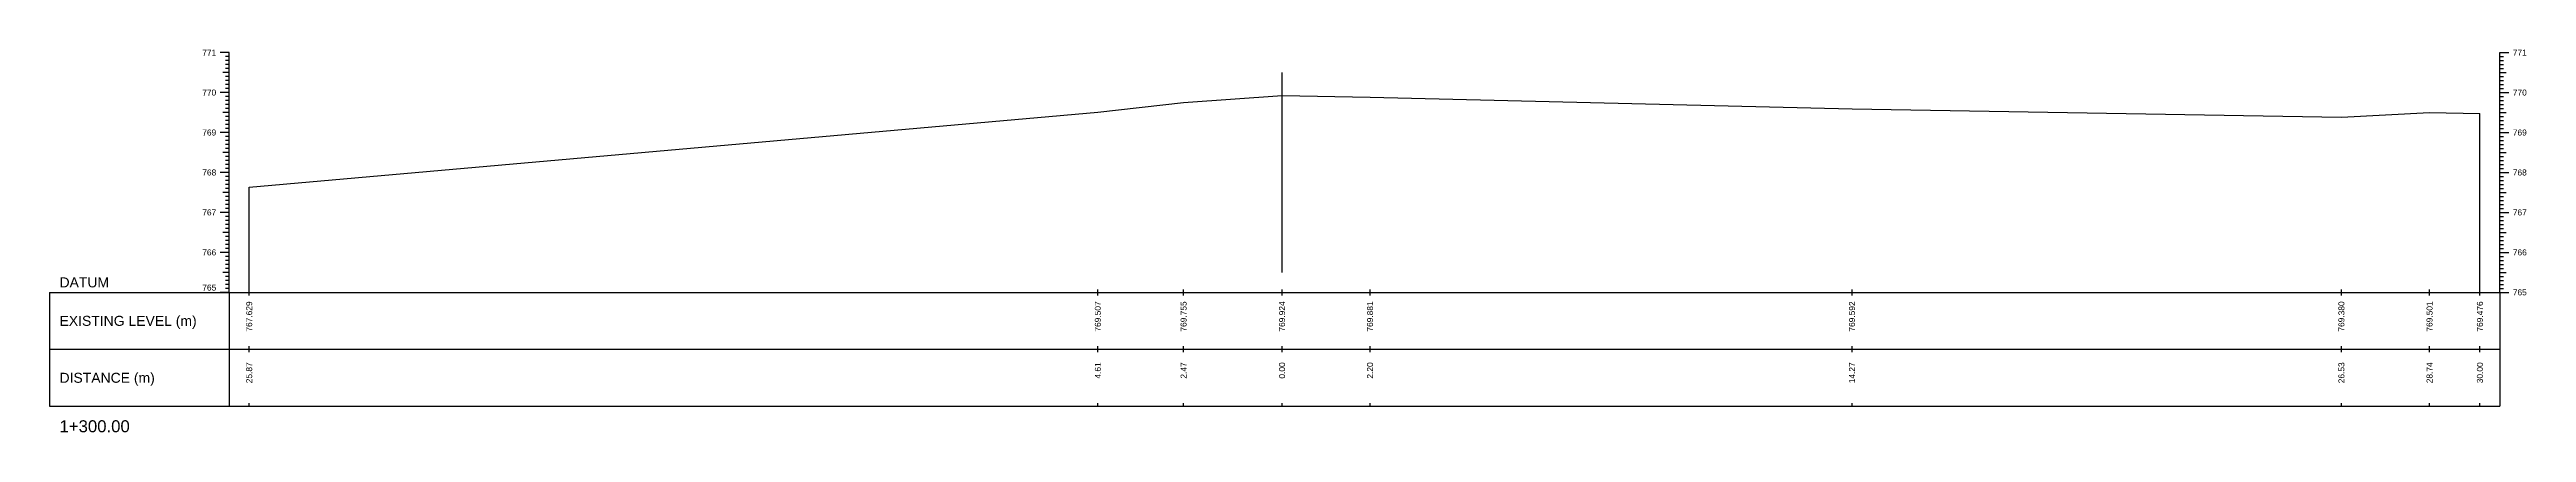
# Model space of a CAD drawing. Header units: millimetres. Extents: x 505 to 14020, y 627 to 6964.
# Drawn here: x 10180 to 10801, y 5724 to 5820 of the extents above; entities that cross this region are included whole.
import ezdxf
from ezdxf.enums import TextEntityAlignment as Align

# ---------------------------------------------------------------- set-up
doc = ezdxf.new("R2010")
doc.units = ezdxf.units.MM
for name, color, linetype in [('CL', 4, 'Continuous'), ('CS_Drawing', 7, 'Continuous'), ('GL', 3, 'Continuous')]:
    doc.layers.add(name, color=color, linetype=linetype)
doc.styles.get("Standard").update_dxf_attribs({"font": 'arial.ttf'})

msp = doc.modelspace()

# ---------------------------------------------------------------- linework, layer by layer
at = {"layer": 'CL', "ltscale": 10}
msp.add_line((10488.911, 5764.421), (10488.911, 5814.421), dxfattribs=at)
at = {"layer": 'CS_Drawing'}
for p, q in [((10225.211, 5819.421), (10222.961, 5819.421)), ((10225.211, 5819.421), (10223.636, 5819.421)), ((10225.211, 5819.421), (10224.311, 5819.421)), ((10225.211, 5759.421), (10225.211, 5819.421)), ((10793.911, 5819.421), (10796.161, 5819.421)), ((10793.911, 5819.421), (10795.486, 5819.421)), ((10793.911, 5819.421), (10794.811, 5819.421)), ((10793.911, 5759.421), (10793.911, 5819.421)), ((10225.211, 5814.421), (10223.636, 5814.421)), ((10225.211, 5818.421), (10224.311, 5818.421)), ((10225.211, 5817.421), (10224.311, 5817.421)), ((10225.211, 5816.421), (10224.311, 5816.421)), ((10225.211, 5815.421), (10224.311, 5815.421)), ((10225.211, 5814.421), (10224.311, 5814.421)), ((10225.211, 5813.421), (10224.311, 5813.421)), ((10793.911, 5818.421), (10794.811, 5818.421)), ((10793.911, 5817.421), (10794.811, 5817.421)), ((10793.911, 5816.421), (10794.811, 5816.421)), ((10793.911, 5815.421), (10794.811, 5815.421)), ((10793.911, 5814.421), (10795.486, 5814.421)), ((10793.911, 5814.421), (10794.811, 5814.421)), ((10793.911, 5813.421), (10794.811, 5813.421)), ((10225.211, 5809.421), (10222.961, 5809.421)), ((10225.211, 5809.421), (10223.636, 5809.421)), ((10225.211, 5812.421), (10224.311, 5812.421)), ((10225.211, 5811.421), (10224.311, 5811.421)), ((10225.211, 5810.421), (10224.311, 5810.421)), ((10225.211, 5809.421), (10224.311, 5809.421)), ((10225.211, 5808.421), (10224.311, 5808.421)), ((10225.211, 5807.421), (10224.311, 5807.421)), ((10793.911, 5812.421), (10794.811, 5812.421)), ((10793.911, 5811.421), (10794.811, 5811.421)), ((10793.911, 5810.421), (10794.811, 5810.421)), ((10793.911, 5809.421), (10796.161, 5809.421)), ((10793.911, 5809.421), (10795.486, 5809.421)), ((10793.911, 5809.421), (10794.811, 5809.421)), ((10793.911, 5808.421), (10794.811, 5808.421)), ((10793.911, 5807.421), (10794.811, 5807.421)), ((10225.211, 5804.421), (10223.636, 5804.421)), ((10225.211, 5806.421), (10224.311, 5806.421)), ((10225.211, 5805.421), (10224.311, 5805.421)), ((10225.211, 5804.421), (10224.311, 5804.421)), ((10225.211, 5803.421), (10224.311, 5803.421)), ((10225.211, 5802.421), (10224.311, 5802.421)), ((10225.211, 5801.421), (10224.311, 5801.421)), ((10225.211, 5800.421), (10224.311, 5800.421)), ((10788.911, 5759.421), (10788.911, 5804.181)), ((10793.911, 5806.421), (10794.811, 5806.421)), ((10793.911, 5805.421), (10794.811, 5805.421)), ((10793.911, 5804.421), (10795.486, 5804.421)), ((10793.911, 5804.421), (10794.811, 5804.421)), ((10793.911, 5803.421), (10794.811, 5803.421)), ((10793.911, 5802.421), (10794.811, 5802.421)), ((10793.911, 5801.421), (10794.811, 5801.421)), ((10793.911, 5800.421), (10794.811, 5800.421)), ((10225.211, 5799.421), (10222.961, 5799.421)), ((10225.211, 5799.421), (10223.636, 5799.421)), ((10225.211, 5794.421), (10223.636, 5794.421)), ((10225.211, 5799.421), (10224.311, 5799.421)), ((10225.211, 5798.421), (10224.311, 5798.421)), ((10225.211, 5797.421), (10224.311, 5797.421)), ((10225.211, 5796.421), (10224.311, 5796.421)), ((10225.211, 5795.421), (10224.311, 5795.421)), ((10225.211, 5794.421), (10224.311, 5794.421)), ((10793.911, 5799.421), (10796.161, 5799.421)), ((10793.911, 5799.421), (10795.486, 5799.421)), ((10793.911, 5799.421), (10794.811, 5799.421)), ((10793.911, 5798.421), (10794.811, 5798.421)), ((10793.911, 5797.421), (10794.811, 5797.421)), ((10793.911, 5796.421), (10794.811, 5796.421)), ((10793.911, 5795.421), (10794.811, 5795.421)), ((10793.911, 5794.421), (10795.486, 5794.421)), ((10793.911, 5794.421), (10794.811, 5794.421)), ((10225.211, 5789.421), (10222.961, 5789.421)), ((10225.211, 5789.421), (10223.636, 5789.421)), ((10225.211, 5793.421), (10224.311, 5793.421)), ((10225.211, 5792.421), (10224.311, 5792.421)), ((10225.211, 5791.421), (10224.311, 5791.421)), ((10225.211, 5790.421), (10224.311, 5790.421)), ((10225.211, 5789.421), (10224.311, 5789.421)), ((10225.211, 5788.421), (10224.311, 5788.421)), ((10793.911, 5793.421), (10794.811, 5793.421)), ((10793.911, 5792.421), (10794.811, 5792.421)), ((10793.911, 5791.421), (10794.811, 5791.421)), ((10793.911, 5790.421), (10794.811, 5790.421)), ((10793.911, 5789.421), (10796.161, 5789.421)), ((10793.911, 5789.421), (10795.486, 5789.421)), ((10793.911, 5789.421), (10794.811, 5789.421)), ((10793.911, 5788.421), (10794.811, 5788.421)), ((10225.211, 5784.421), (10223.636, 5784.421)), ((10225.211, 5787.421), (10224.311, 5787.421)), ((10225.211, 5786.421), (10224.311, 5786.421)), ((10225.211, 5785.421), (10224.311, 5785.421)), ((10225.211, 5784.421), (10224.311, 5784.421)), ((10225.211, 5783.421), (10224.311, 5783.421)), ((10225.211, 5782.421), (10224.311, 5782.421)), ((10230.211, 5759.421), (10230.211, 5785.711)), ((10793.911, 5787.421), (10794.811, 5787.421)), ((10793.911, 5786.421), (10794.811, 5786.421)), ((10793.911, 5785.421), (10794.811, 5785.421)), ((10793.911, 5784.421), (10795.486, 5784.421)), ((10793.911, 5784.421), (10794.811, 5784.421)), ((10793.911, 5783.421), (10794.811, 5783.421)), ((10793.911, 5782.421), (10794.811, 5782.421)), ((10225.211, 5779.421), (10222.961, 5779.421)), ((10225.211, 5779.421), (10223.636, 5779.421)), ((10225.211, 5781.421), (10224.311, 5781.421)), ((10225.211, 5780.421), (10224.311, 5780.421)), ((10225.211, 5779.421), (10224.311, 5779.421)), ((10225.211, 5778.421), (10224.311, 5778.421)), ((10225.211, 5777.421), (10224.311, 5777.421)), ((10225.211, 5776.421), (10224.311, 5776.421)), ((10793.911, 5781.421), (10794.811, 5781.421)), ((10793.911, 5780.421), (10794.811, 5780.421)), ((10793.911, 5779.421), (10796.161, 5779.421)), ((10793.911, 5779.421), (10795.486, 5779.421)), ((10793.911, 5779.421), (10794.811, 5779.421)), ((10793.911, 5778.421), (10794.811, 5778.421)), ((10793.911, 5777.421), (10794.811, 5777.421)), ((10793.911, 5776.421), (10794.811, 5776.421)), ((10225.211, 5769.421), (10222.961, 5769.421)), ((10225.211, 5774.421), (10223.636, 5774.421)), ((10225.211, 5769.421), (10223.636, 5769.421)), ((10225.211, 5775.421), (10224.311, 5775.421)), ((10225.211, 5774.421), (10224.311, 5774.421)), ((10225.211, 5773.421), (10224.311, 5773.421)), ((10225.211, 5772.421), (10224.311, 5772.421)), ((10225.211, 5771.421), (10224.311, 5771.421)), ((10225.211, 5770.421), (10224.311, 5770.421)), ((10225.211, 5769.421), (10224.311, 5769.421)), ((10793.911, 5775.421), (10794.811, 5775.421)), ((10793.911, 5774.421), (10795.486, 5774.421)), ((10793.911, 5774.421), (10794.811, 5774.421)), ((10793.911, 5773.421), (10794.811, 5773.421)), ((10793.911, 5772.421), (10794.811, 5772.421)), ((10793.911, 5771.421), (10794.811, 5771.421)), ((10793.911, 5770.421), (10794.811, 5770.421)), ((10793.911, 5769.421), (10796.161, 5769.421)), ((10793.911, 5769.421), (10795.486, 5769.421)), ((10793.911, 5769.421), (10794.811, 5769.421)), ((10225.211, 5764.421), (10223.636, 5764.421)), ((10225.211, 5768.421), (10224.311, 5768.421)), ((10225.211, 5767.421), (10224.311, 5767.421)), ((10225.211, 5766.421), (10224.311, 5766.421)), ((10225.211, 5765.421), (10224.311, 5765.421)), ((10225.211, 5764.421), (10224.311, 5764.421)), ((10225.211, 5763.421), (10224.311, 5763.421)), ((10793.911, 5768.421), (10794.811, 5768.421)), ((10793.911, 5767.421), (10794.811, 5767.421)), ((10793.911, 5766.421), (10794.811, 5766.421)), ((10793.911, 5765.421), (10794.811, 5765.421)), ((10793.911, 5764.421), (10795.486, 5764.421)), ((10793.911, 5764.421), (10794.811, 5764.421)), ((10793.911, 5763.421), (10794.811, 5763.421)), ((10180.211, 5759.421), (10225.211, 5759.421)), ((10180.211, 5759.421), (10180.211, 5730.921)), ((10225.211, 5759.421), (10222.961, 5759.421)), ((10225.211, 5759.421), (10223.636, 5759.421)), ((10225.211, 5762.421), (10224.311, 5762.421)), ((10225.211, 5761.421), (10224.311, 5761.421)), ((10225.211, 5760.421), (10224.311, 5760.421)), ((10225.211, 5759.421), (10224.311, 5759.421)), ((10225.211, 5759.421), (10793.911, 5759.421)), ((10225.211, 5759.421), (10225.211, 5730.921)), ((10230.211, 5758.671), (10230.211, 5760.171)), ((10442.764, 5758.671), (10442.764, 5760.171)), ((10464.239, 5758.671), (10464.239, 5760.171)), ((10488.906, 5758.671), (10488.906, 5760.171)), ((10510.939, 5758.671), (10510.939, 5760.171)), ((10631.657, 5758.671), (10631.657, 5760.171)), ((10754.226, 5758.671), (10754.226, 5760.171)), ((10776.297, 5758.671), (10776.297, 5760.171)), ((10788.911, 5758.671), (10788.911, 5760.171)), ((10793.911, 5762.421), (10794.811, 5762.421)), ((10793.911, 5761.421), (10794.811, 5761.421)), ((10793.911, 5760.421), (10794.811, 5760.421)), ((10793.911, 5759.421), (10796.161, 5759.421)), ((10793.911, 5759.421), (10795.486, 5759.421)), ((10793.911, 5759.421), (10794.811, 5759.421)), ((10793.911, 5759.421), (10793.911, 5730.921)), ((10180.211, 5745.171), (10225.211, 5745.171)), ((10225.211, 5745.171), (10793.911, 5745.171)), ((10225.211, 5745.171), (10793.911, 5745.171)), ((10230.211, 5744.421), (10230.211, 5745.921)), ((10442.764, 5744.421), (10442.764, 5745.921)), ((10464.239, 5744.421), (10464.239, 5745.921)), ((10488.906, 5744.421), (10488.906, 5745.921)), ((10510.939, 5744.421), (10510.939, 5745.921)), ((10631.657, 5744.421), (10631.657, 5745.921)), ((10754.226, 5744.421), (10754.226, 5745.921)), ((10776.297, 5744.421), (10776.297, 5745.921)), ((10788.911, 5744.421), (10788.911, 5745.921)), ((10180.211, 5730.921), (10225.211, 5730.921)), ((10225.211, 5730.921), (10793.911, 5730.921)), ((10230.211, 5730.921), (10230.211, 5731.671)), ((10442.764, 5730.921), (10442.764, 5731.671)), ((10464.239, 5730.921), (10464.239, 5731.671)), ((10488.906, 5730.921), (10488.906, 5731.671)), ((10510.939, 5730.921), (10510.939, 5731.671)), ((10631.657, 5730.921), (10631.657, 5731.671)), ((10754.226, 5730.921), (10754.226, 5731.671)), ((10776.297, 5730.921), (10776.297, 5731.671)), ((10788.911, 5730.921), (10788.911, 5731.671))]:
    msp.add_line(p, q, dxfattribs=at)
at = {"layer": 'GL'}
msp.add_lwpolyline([(10230.211, 5785.711), (10442.764, 5804.491), (10464.239, 5806.971), (10488.906, 5808.661), (10510.939, 5808.231), (10631.657, 5805.341), (10754.226, 5803.221), (10776.297, 5804.431), (10788.911, 5804.181)], dxfattribs=at)

# ---------------------------------------------------------------- texts
at = {"layer": 'CS_Drawing'}
for s, p in [('771', (10221.961, 5819.421)), ('770', (10221.961, 5809.421)), ('769', (10221.961, 5799.421)), ('768', (10221.961, 5789.421)), ('767', (10221.961, 5779.421)), ('766', (10221.961, 5769.421))]:
    msp.add_text(s, height=1.5, dxfattribs=at).set_placement(p, align=Align.MIDDLE_RIGHT)
for s, height, p in [('771', 1.5, (10797.161, 5819.421)), ('770', 1.5, (10797.161, 5809.421)), ('769', 1.5, (10797.161, 5799.421)), ('768', 1.5, (10797.161, 5789.421)), ('767', 1.5, (10797.161, 5779.421)), ('766', 1.5, (10797.161, 5769.421)), ('DATUM', 2.5, (10182.711, 5761.921)), ('765', 1.5, (10797.161, 5759.421)), ('765', 1.5, (10797.161, 5759.421)), ('EXISTING LEVEL (m)', 2.5, (10182.711, 5752.296)), ('DISTANCE (m)', 2.5, (10182.711, 5738.046)), ('1+300.00', 3, (10182.711, 5725.921))]:
    msp.add_text(s, height=height, dxfattribs=at).set_placement(p, align=Align.MIDDLE_LEFT)
msp.add_text('765', height=1.5, dxfattribs=at).set_placement((10221.961, 5759.871), align=Align.RIGHT)
for s, p in [('767.629', (10230.211, 5757.171)), ('769.507', (10442.764, 5757.171)), ('769.755', (10464.239, 5757.171)), ('769.924', (10488.906, 5757.171)), ('769.881', (10510.939, 5757.171)), ('769.592', (10631.657, 5757.171)), ('769.380', (10754.226, 5757.171)), ('769.501', (10776.297, 5757.171)), ('769.476', (10788.911, 5757.171)), ('25.87', (10230.211, 5741.921)), ('4.61', (10442.764, 5741.921)), ('2.47', (10464.239, 5741.921)), ('0.00', (10488.906, 5741.921)), ('2.20', (10510.939, 5741.921)), ('14.27', (10631.657, 5741.921)), ('26.53', (10754.226, 5741.921)), ('28.74', (10776.297, 5741.921)), ('30.00', (10788.911, 5741.921))]:
    msp.add_text(s, height=1.5, rotation=90, dxfattribs=at).set_placement(p, align=Align.MIDDLE_RIGHT)

doc.saveas('drawing.dxf')
